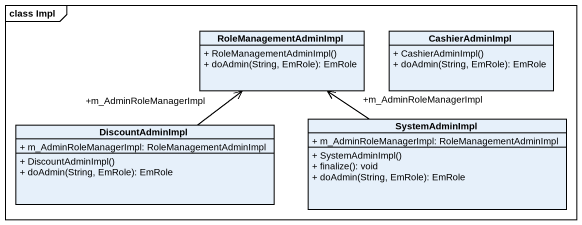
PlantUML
@startuml
mainframe class Impl
hide circle
hide empty members
skinparam classAttributeIconSize 0
class RoleManagementAdminImpl {
  + RoleManagementAdminImpl()
  + doAdmin(String, EmRole): EmRole
}
class CashierAdminImpl {
  + CashierAdminImpl()
  + doAdmin(String, EmRole): EmRole
}
class DiscountAdminImpl {
  + m_AdminRoleManagerImpl: RoleManagementAdminImpl
  + DiscountAdminImpl()
  + doAdmin(String, EmRole): EmRole
}
class SystemAdminImpl {
  + m_AdminRoleManagerImpl: RoleManagementAdminImpl
  + SystemAdminImpl()
  + finalize(): void
  + doAdmin(String, EmRole): EmRole
}
DiscountAdminImpl -up-> "+m_AdminRoleManagerImpl" RoleManagementAdminImpl
SystemAdminImpl -up-> "+m_AdminRoleManagerImpl" RoleManagementAdminImpl
@enduml
